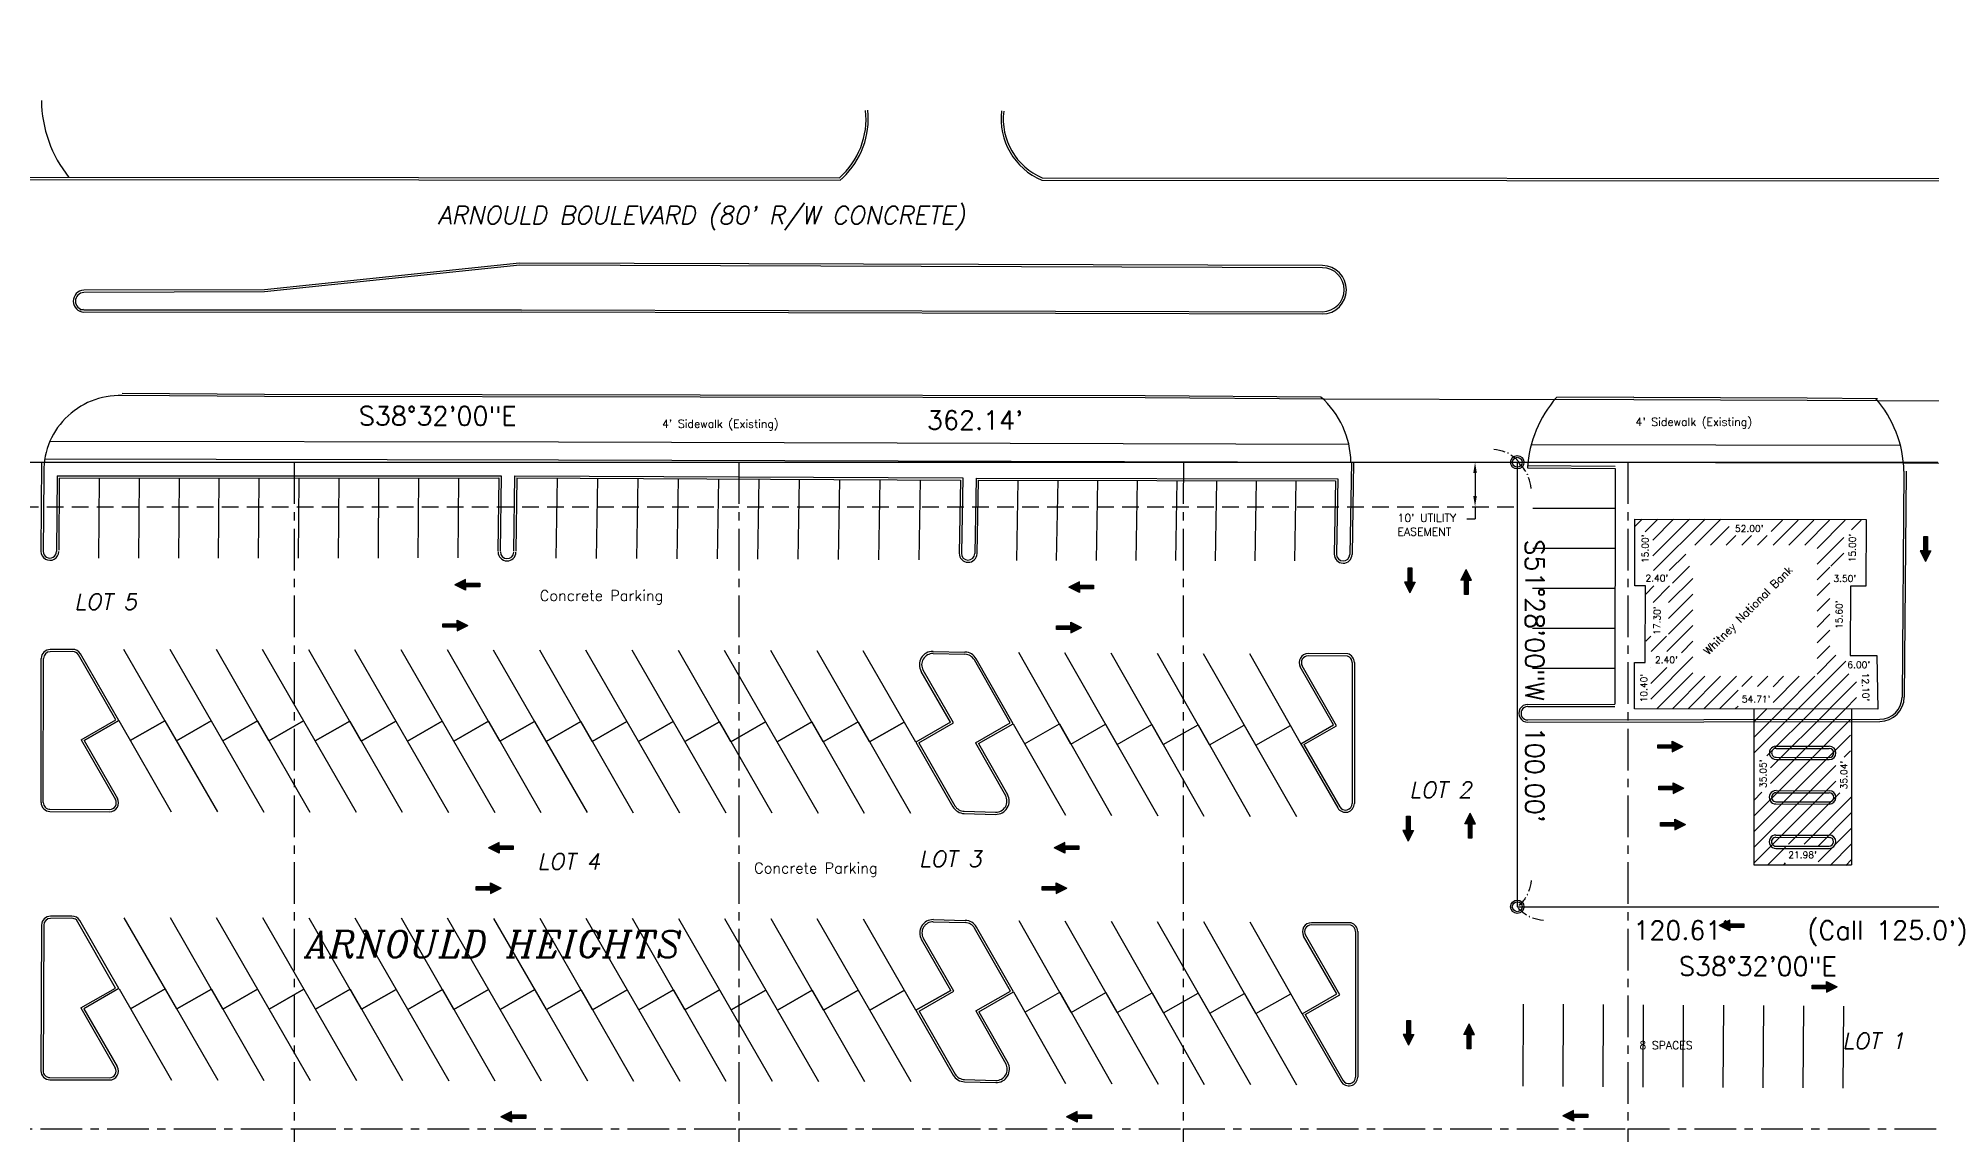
# Model space of a CAD drawing. Extents: x 316 to 4838, y -1586 to 2159.
# Drawn here: x 641.1 to 1067, y 308.5 to 555.2 of the extents above; entities that cross this region are included whole.
import ezdxf
from ezdxf.enums import TextEntityAlignment as Align

# ---------------------------------------------------------------- set-up
doc = ezdxf.new("R2010")
doc.units = 0
doc.header["$LTSCALE"] = 30
doc.header["$MEASUREMENT"] = 0
doc.header["$PDMODE"] = 34
doc.header["$PDSIZE"] = 0.05
for name, pattern in [('CENTER4', [0.5, 0.3125, -0.0625, 0.0625, -0.0625]), ('DASHED2', [0.375, 0.25, -0.125]), ('HIDDEN4', [0.09375, 0.0625, -0.03125])]:
    doc.linetypes.add(name, pattern=pattern)
doc.layers.get('0').update_dxf_attribs({"linetype": 'CONTINUOUS'})
doc.layers.get('DEFPOINTS').update_dxf_attribs({"linetype": 'CONTINUOUS'})
for name, color, linetype in [('EASEMENT', 2, 'DASHED2'), ('EASEMENT_TXT', 2, 'CONTINUOUS'), ('LINBLDG', 4, 'CONTINUOUS'), ('LINCON2', 2, 'CONTINUOUS'), ('LINCONC', 2, 'CONTINUOUS'), ('LINLEG2', 1, 'CENTER4'), ('LINLEGAL', 7, 'CONTINUOUS'), ('LOTNUM', 3, 'HIDDEN4'), ('PARKING', 1, 'CONTINUOUS'), ('PARKING_TXT', 2, 'CONTINUOUS'), ('SUBNAME', 3, 'HIDDEN4'), ('TENANT_TXT', 3, 'CONTINUOUS'), ('TEXTL', 3, 'CONTINUOUS'), ('TXTBOUDIM', 6, 'CONTINUOUS'), ('TXTSTRNAME', 5, 'CONTINUOUS')]:
    doc.layers.add(name, color=color, linetype=linetype)
doc.styles.add('I', font='ITALIC.shx', dxfattribs={"height": 3})
doc.styles.add('L120', font='simplex', dxfattribs={"height": 3.6})
doc.styles.add('L140', font='simplex', dxfattribs={"height": 4.2})
doc.styles.add('L200', font='simplex', dxfattribs={"height": 6})
doc.styles.add('L50', font='simplex', dxfattribs={"height": 1.5})
doc.styles.add('L60', font='simplex', dxfattribs={"height": 1.8})
doc.dimstyles.new('ED30', dxfattribs={"dimscale": 30, "dimtxt": 0.18, "dimasz": 0.08, "dimexe": 0.18, "dimexo": 0.0625, "dimgap": 0.03, "dimtad": 1, "dimzin": 0, "dimtxsty": 'L60', "dimcen": 0, "dimse1": 1, "dimse2": 1, "dimclrd": 2, "dimclrt": 2, "dimazin": 3, "dimtfac": 1, "dimtdec": 4, "dimtofl": 0, "dimtmove": 0, "dimatfit": 3, "dimtolj": 1, "dimtzin": 0})

# ---------------------------------------------------------------- blocks, each defined once
blk = doc.blocks.new('*X21')
at = {"color": 0}
for p, q in [((1000.39, 445.31), (1001.97, 446.89)), ((1002.64, 444.02), (1005.5, 446.89)), ((1004.32, 438.64), (1012.57, 446.89)), ((1004.32, 442.17), (1009.04, 446.89)), ((1004.5, 435.28), (1016.11, 446.89)), ((1013.77, 441.01), (1019.64, 446.89)), ((1017.31, 441.01), (1021.53, 445.23)), ((1020.84, 441.01), (1022.99, 443.16)), ((1024.38, 441.01), (1026.53, 443.16)), ((1027.91, 441.01), (1030.06, 443.16)), ((1030.99, 444.09), (1033.5, 446.6)), ((1031.45, 441.01), (1037.04, 446.6)), ((1034.98, 441.01), (1040.57, 446.6)), ((1038.52, 441.01), (1044.11, 446.6)), ((1041.31, 440.27), (1047.64, 446.6)), ((1049.03, 444.45), (1051.18, 446.6)), ((1008.04, 435.28), (1011.78, 439.02)), ((1041.31, 436.73), (1047.33, 442.76)), ((1044.4, 436.29), (1047.33, 439.22)), ((1008.77, 432.48), (1012.58, 436.29)), ((1041.31, 433.2), (1044.18, 436.07)), ((1002.75, 429.99), (1004.6, 431.84)), ((1004.41, 428.12), (1008.14, 431.84)), ((1007.91, 428.08), (1013.35, 433.53)), ((1041.31, 429.66), (1044.18, 432.53)), ((1007.91, 424.54), (1013.35, 429.99)), ((1007.91, 421.01), (1013.35, 426.46)), ((1041.31, 426.13), (1044.18, 429)), ((1007.52, 417.09), (1013.35, 422.92)), ((1041.31, 422.59), (1044.18, 425.46)), ((1041.31, 419.06), (1044.18, 421.92)), ((1002.75, 419.38), (1003.89, 420.53)), ((1003.99, 417.09), (1007.43, 420.53)), ((1010.77, 416.8), (1013.35, 419.39)), ((1041.31, 415.52), (1044.18, 418.39)), ((1003.89, 406.39), (1013.35, 415.85)), ((1003.89, 409.92), (1007.48, 413.51)), ((1003.89, 413.46), (1003.94, 413.51)), ((1036.91, 404.05), (1047.76, 414.9)), ((1041.31, 411.99), (1045.55, 416.23)), ((1005.23, 404.19), (1013.35, 412.31)), ((1008.77, 404.19), (1016.08, 411.5)), ((1012.31, 404.19), (1019.61, 411.5)), ((1015.84, 404.19), (1023.15, 411.5)), ((1024.39, 409.21), (1026.68, 411.5)), ((1027.93, 409.21), (1030.22, 411.5)), ((1031.42, 409.16), (1033.75, 411.5)), ((1031.42, 405.63), (1037.29, 411.5)), ((1033.38, 404.05), (1040.83, 411.5)), ((1040.45, 404.05), (1048.47, 412.07)), ((1043.98, 404.05), (1050.2, 410.27)), ((1019.38, 404.19), (1023.53, 408.35)), ((1022.91, 404.19), (1023.53, 404.82)), ((1047.52, 404.05), (1050.2, 406.73))]:
    blk.add_line(p, q, dxfattribs=at)
blk = doc.blocks.new('*X22')
at = {"color": 0}
for p, q in [((1027.04, 380.04), (1048.82, 401.82)), ((1027.05, 394.19), (1037.15, 404.29)), ((1027.09, 397.76), (1033.62, 404.29)), ((1027.13, 401.34), (1030.08, 404.29)), ((1029.99, 393.6), (1040.69, 404.29)), ((1030.82, 387.35), (1047.76, 404.29)), ((1030.82, 390.88), (1044.22, 404.29)), ((1027.04, 376.5), (1048.82, 398.28)), ((1047.42, 393.34), (1048.82, 394.75)), ((1027.04, 372.97), (1045.55, 391.47)), ((1027.04, 369.43), (1045.55, 387.94)), ((1027.04, 383.57), (1028.89, 385.42)), ((1034.86, 373.72), (1046.44, 385.29)), ((1038.4, 373.72), (1049.07, 384.39)), ((1041.52, 373.3), (1049.07, 380.86)), ((1041.52, 369.77), (1049.07, 377.32)), ((1030.33, 369.19), (1034.22, 373.07)), ((1044.22, 368.94), (1049.07, 373.78)), ((1033.87, 369.19), (1034.22, 369.53)), ((1047.76, 368.94), (1049.07, 370.25))]:
    blk.add_line(p, q, dxfattribs=at)
blk = doc.blocks.new('PCOR')
blk.add_circle((0.09, 0.075), 0.00159)
for centre, radius, start, end in [((0.219, -0.171), 0.278, 122.8036, 139.2683), ((0.217, -0.184), 0.288, 94.2373, 111.1072)]:
    blk.add_arc(centre, radius, start, end)
blk = doc.blocks.new('TF')
for p, q in [((0.001, -0.02), (0.001, 0.02)), ((0.001, 0.02), (0.161, 0.02)), ((0.161, 0.02), (0.161, 0.06)), ((0.161, 0.06), (0.281, 0)), ((0.161, -0.06), (0.281, 0)), ((0.161, -0.02), (0.001, -0.02)), ((0.161, -0.02), (0.161, -0.06))]:
    blk.add_line(p, q)
for points in [[(0.001, 0.02), (0.001, -0.02), (0.161, 0.02), (0.161, -0.02)], [(0.161, -0.06), (0.161, 0.06), (0.281, 0), (0.161, 0.06)]]:
    blk.add_solid(points)
blk = doc.blocks.new('IP')
for radius in [0.05, 0.0375]:
    blk.add_circle((0, 0), radius)
blk = doc.blocks.new('*D55')
at = {"color": 2, "linetype": 'BYBLOCK'}
blk.add_line((964.37, 457.26), (964.37, 452.06), dxfattribs=at)
for points in [[(963.97, 457.26), (964.77, 457.26), (964.37, 459.66)], [(963.97, 452.06), (964.77, 452.06), (964.37, 449.66)]]:
    blk.add_solid(points, dxfattribs=at)
at = {"layer": 'DEFPOINTS', "color": 0, "linetype": 'BYBLOCK'}
for p in [(964.37, 459.66), (964.37, 449.66), (964.37, 449.66)]:
    blk.add_point(p, dxfattribs=at)

msp = doc.modelspace()

# ---------------------------------------------------------------- linework, layer by layer
at = {"layer": 'EASEMENT', "ltscale": 0.5}
msp.add_line((423.753, 449.678), (973.875, 449.659), dxfattribs=at)
at = {"layer": 'EASEMENT_TXT'}
for p in [(964.365, 449.66), (962.495, 446.946)]:
    msp.add_line(p, (964.365, 446.946), dxfattribs=at)
at = {"layer": 'LINBLDG'}
for p, q in [((1000.28, 431.877), (1000.304, 446.877)), ((1000.304, 446.877), (1052.304, 446.793)), ((1052.304, 446.793), (1052.28, 431.793)), ((1002.68, 431.874), (1000.28, 431.877)), ((1002.651, 414.574), (1002.68, 431.874)), ((1048.78, 431.798), (1048.754, 416.198)), ((1052.28, 431.793), (1048.78, 431.798)), ((1000.234, 404.177), (1000.251, 414.577)), ((1000.251, 414.577), (1002.651, 414.574)), ((1048.754, 416.198), (1054.754, 416.189)), ((1054.754, 416.189), (1054.943, 404.088)), ((1054.943, 404.088), (1000.234, 404.177)), ((1027.099, 404.134), (1027.042, 369.089)), ((1049.075, 404.098), (1049.017, 369.062)), ((1027.042, 369.089), (1049.017, 369.062))]:
    msp.add_line(p, q, dxfattribs=at)
at = {"layer": 'LINCON2'}
for p, q in [((406.619, 523.91), (821.386, 523.673)), ((406.619, 523.41), (821.574, 523.173)), ((821.574, 523.173), (821.574, 523.173)), ((866.931, 523.147), (1090.416, 523.019)), ((867.033, 523.647), (1090.416, 523.519)), ((749.466, 504.49), (692.068, 498.484)), ((749.491, 503.989), (692.12, 497.987)), ((930.062, 503.924), (749.466, 504.49)), ((930.061, 503.424), (749.491, 503.989)), ((692.118, 498.487), (651.449, 498.366)), ((650.649, 493.965), (651.352, 494.105)), ((692.12, 497.987), (651.45, 497.866)), ((651.462, 493.968), (749.881, 494.001)), ((749.881, 494.001), (930.03, 493.533)), ((651.462, 493.468), (749.881, 493.501)), ((749.88, 493.501), (930.028, 493.033)), ((692.116, 474.432), (660.034, 474.673)), ((692.119, 474.932), (660.038, 475.173)), ((790.08, 474.794), (692.116, 474.932)), ((790.079, 474.294), (692.116, 474.432)), ((890.138, 474.132), (790.079, 474.294)), ((890.139, 474.632), (790.08, 474.794)), ((930.429, 473.828), (890.138, 474.132)), ((929.708, 474.333), (890.142, 474.632)), ((982.246, 473.741), (930.429, 473.828)), ((1000.068, 473.811), (982.246, 473.741)), ((1000.066, 474.311), (982.673, 474.242)), ((1000.068, 473.811), (1039.056, 473.631)), ((1000.07, 474.311), (1039.058, 474.131)), ((1039.056, 473.631), (1054.905, 473.531)), ((1039.059, 474.131), (1054.909, 474.031)), ((1054.905, 473.531), (1086.639, 473.485)), ((643.862, 464.44), (758.23, 464.248)), ((758.235, 464.248), (935.974, 463.703)), ((642.67, 460.442), (758.223, 460.248)), ((758.223, 460.248), (936.44, 459.701)), ((977.037, 463.696), (1060.021, 463.547)), ((976.277, 459.698), (1060.64, 459.546)), ((1060.64, 459.546), (1120.727, 459.196))]:
    msp.add_line(p, q, dxfattribs=at)
for centre, radius, start, end in [((809.685, 536.959), 18.205, 313.12502, 313.12502), ((670.137, 541.405), 28.228, 180.67216, 218.6572), ((809.685, 536.959), 17.705, 311.37044, 6.0152), ((809.685, 536.959), 18.205, 313.12502, 6.0152), ((872.711, 536.947), 14.961, 173.20319, 247.27736), ((872.711, 536.947), 14.461, 173.20319, 246.88314), ((809.685, 536.959), 18.205, 310.7722, 313.12502), ((929.992, 498.479), 4.946, 270.43167, 89.20957), ((929.992, 498.479), 5.446, 270.43167, 89.20957), ((651.514, 495.917), 2.45, 91.88408, 268.45575), ((651.514, 495.917), 1.95, 91.88408, 268.45575), ((659.516, 457.598), 17.084, 88.26087, 183.33104), ((916.32, 459.28), 20.145, 1.08225, 48.3502), ((1002.756, 456.732), 26.645, 138.91516, 176.38596), ((1035.015, 457.037), 25.84, 1.37928, 41.13006)]:
    msp.add_arc(centre, radius, start, end, dxfattribs=at)
at = {"layer": 'LINCONC'}
for p, q in [((641.949, 459.67), (641.787, 439.59)), ((642.425, 456.603), (642.287, 439.59)), ((645.425, 456.591), (645.287, 439.591)), ((645.425, 456.591), (745.331, 456.642)), ((645.921, 456.092), (645.789, 439.917)), ((645.921, 456.092), (744.824, 456.141)), ((744.824, 456.141), (744.597, 439.641)), ((745.331, 456.642), (745.097, 439.641)), ((748.331, 456.635), (748.097, 439.643)), ((748.331, 456.635), (849.14, 456.148)), ((748.824, 456.133), (748.597, 439.643)), ((748.824, 456.133), (848.631, 455.651)), ((849.14, 456.148), (848.845, 439.179)), ((852.14, 456.115), (851.844, 439.127)), ((852.14, 456.115), (933.5, 455.958)), ((933.5, 455.958), (933.205, 438.989)), ((936.565, 459.661), (936.204, 438.937)), ((937.065, 459.661), (936.704, 438.928)), ((976.164, 458.412), (995.86, 458.26)), ((976.201, 458.912), (995.864, 458.76)), ((995.86, 458.26), (995.779, 405.222)), ((1060.847, 457.659), (1060.403, 406.822)), ((1061.347, 457.654), (1060.903, 406.818)), ((848.631, 455.651), (848.345, 439.188)), ((852.631, 455.614), (852.344, 439.118)), ((852.631, 455.614), (933.007, 455.459)), ((932.991, 455.46), (932.705, 438.997)), ((648.915, 417.569), (643.878, 417.527)), ((641.834, 383.094), (641.878, 415.53)), ((642.334, 383.094), (642.378, 415.529)), ((648.919, 417.069), (643.882, 417.027)), ((658.621, 401.724), (650.232, 416.317)), ((659.304, 401.54), (650.666, 416.566)), ((842.455, 416.614), (849.63, 416.452)), ((842.466, 417.114), (849.642, 416.951)), ((859.811, 401.023), (851.746, 415.189)), ((860.493, 400.836), (852.181, 415.436)), ((932.555, 400.578), (925.066, 413.604)), ((933.238, 400.394), (925.5, 413.853)), ((935.668, 416.061), (926.807, 416.101)), ((935.739, 416.561), (926.809, 416.601)), ((936.725, 414.632), (936.724, 382.899)), ((937.225, 414.632), (937.224, 382.899)), ((846.365, 401.196), (839.798, 412.619)), ((847.048, 401.012), (840.231, 412.869)), ((976.207, 405.174), (995.779, 405.222)), ((976.208, 404.674), (995.78, 404.722)), ((650.819, 397.239), (658.621, 401.724)), ((659.304, 401.54), (651.501, 397.055)), ((651.501, 397.055), (659.304, 401.54)), ((846.365, 401.196), (838.562, 396.71)), ((839.245, 396.526), (847.048, 401.012)), ((851.99, 396.57), (859.811, 401.023)), ((852.672, 396.383), (860.493, 400.836)), ((925.188, 396.343), (932.555, 400.578)), ((925.853, 396.19), (933.238, 400.394)), ((976.215, 401.674), (1055.415, 401.866)), ((976.217, 401.174), (1055.416, 401.366)), ((650.819, 397.239), (658.557, 383.779)), ((651.501, 397.055), (658.99, 384.028)), ((838.562, 396.71), (846.944, 382.132)), ((839.245, 396.526), (847.377, 382.381)), ((851.99, 396.57), (858.758, 384.68)), ((852.672, 396.383), (859.193, 384.928)), ((925.188, 396.343), (933.49, 381.902)), ((925.853, 396.19), (933.923, 382.151)), ((1032.07, 392.783), (1044.046, 392.768)), ((1032.071, 393.283), (1044.046, 393.268)), ((1032.073, 395.283), (1044.049, 395.268)), ((1032.074, 395.783), (1044.049, 395.768)), ((1032.059, 383.283), (1044.034, 383.268)), ((1032.061, 385.283), (1044.037, 385.268)), ((1032.062, 385.783), (1044.037, 385.768)), ((643.834, 381.092), (657.247, 381.032)), ((643.837, 381.592), (657.249, 381.532)), ((849.466, 380.628), (856.508, 380.444)), ((849.479, 381.128), (856.521, 380.944)), ((1032.058, 382.783), (1044.034, 382.768)), ((1032.05, 375.783), (1044.025, 375.768)), ((1032.05, 375.283), (1044.025, 375.268)), ((1032.047, 373.283), (1044.022, 373.268)), ((1032.047, 372.783), (1044.022, 372.768)), ((641.943, 355.53), (641.791, 322.745)), ((642.443, 355.528), (642.291, 322.742)), ((648.769, 357.561), (643.943, 357.521)), ((648.773, 357.061), (643.947, 357.021)), ((658.578, 341.368), (649.766, 356.696)), ((659.334, 341.226), (650.52, 356.558)), ((842.515, 356.248), (849.69, 356.086)), ((842.526, 356.748), (849.702, 356.585)), ((859.871, 340.657), (851.806, 354.823)), ((860.553, 340.47), (852.241, 355.07)), ((936.411, 355.511), (927.549, 355.551)), ((936.482, 356.011), (927.552, 356.051)), ((937.467, 354.082), (937.466, 321.341)), ((937.967, 354.082), (937.966, 321.341)), ((846.425, 340.83), (839.857, 352.253)), ((847.107, 340.646), (840.291, 352.503)), ((933.298, 340.028), (925.809, 353.054)), ((933.98, 339.844), (926.242, 353.303)), ((650.775, 336.883), (658.578, 341.368)), ((659.334, 341.226), (651.458, 336.698)), ((846.425, 340.83), (838.622, 336.344)), ((650.775, 336.883), (658.513, 323.423)), ((651.458, 336.698), (658.947, 323.672)), ((839.305, 336.16), (847.107, 340.646)), ((852.049, 336.204), (859.871, 340.657)), ((852.731, 336.017), (860.553, 340.47)), ((925.495, 335.542), (933.298, 340.028)), ((926.159, 335.391), (933.98, 339.844)), ((838.622, 336.344), (847.003, 321.766)), ((839.305, 336.16), (847.437, 322.015)), ((852.049, 336.204), (858.818, 324.314)), ((852.731, 336.017), (859.253, 324.561)), ((925.494, 335.544), (934.232, 320.345)), ((926.159, 335.391), (934.666, 320.594)), ((643.791, 320.735), (657.204, 320.676)), ((643.793, 321.235), (657.206, 321.176)), ((849.526, 320.262), (856.567, 320.078)), ((849.539, 320.762), (856.58, 320.578))]:
    msp.add_line(p, q, dxfattribs=at)
for centre, radius, start, end in [((643.813, 439.608), 2, 179.53595, 359.53595), ((643.813, 439.608), 1.5, 179.53595, 359.53595), ((746.639, 439.475), 2, 179.21148, 359.21148), ((746.639, 439.475), 1.5, 179.21148, 359.21148), ((850.345, 439.153), 2, 179.00395, 359.00395), ((850.345, 439.153), 1.5, 179.00395, 359.00395), ((934.705, 438.963), 2, 179.00395, 359.00395), ((934.705, 438.963), 1.5, 179.00395, 359.00395), ((643.878, 415.527), 2, 90, 179.92239), ((648.932, 415.569), 2, 29.89456, 90.47795), ((643.878, 415.527), 1.5, 89.92606, 179.92239), ((648.932, 415.569), 1.5, 29.89456, 90.47795), ((842.398, 414.115), 3, 88.70289, 209.89456), ((842.398, 414.115), 2.5, 88.70289, 209.89456), ((849.574, 413.952), 2.5, 29.65207, 88.70289), ((849.574, 413.952), 3, 29.65207, 88.70289), ((926.8, 414.601), 2, 89.74406, 209.89475), ((926.8, 414.601), 1.5, 89.74406, 209.89475), ((935.225, 414.629), 1.5, 359.86311, 72.79964), ((935.225, 414.629), 2, 359.86311, 75.08321), ((976.212, 403.174), 2, 90.13843, 270.13843), ((976.212, 403.174), 1.5, 90.13843, 270.13843), ((1055.403, 406.866), 5, 270.13843, 359.4995), ((1055.403, 406.866), 5.5, 270.13843, 359.4995), ((1032.072, 394.283), 1.5, 89.93182, 269.93182), ((1032.072, 394.283), 1, 89.93182, 269.93182), ((1044.047, 394.268), 1.5, 269.93182, 89.93182), ((1044.047, 394.268), 1, 269.93182, 89.93182), ((657.256, 383.032), 2, 269.74387, 29.89456), ((657.256, 383.032), 1.5, 269.74387, 29.89456), ((856.586, 383.443), 3, 268.50631, 29.65207), ((856.586, 383.443), 2.5, 268.50631, 29.65207), ((1032.06, 384.283), 1.5, 89.93182, 269.93182), ((1032.06, 384.283), 1, 89.93182, 269.93182), ((1044.036, 384.268), 1.5, 269.93182, 89.93182), ((1044.036, 384.268), 1, 269.93182, 89.93182), ((643.834, 383.092), 2, 179.92239, 270), ((643.834, 383.092), 1.5, 179.92239, 270.03962), ((849.545, 383.627), 3, 209.89456, 268.50631), ((849.545, 383.627), 2.5, 209.89456, 268.50631), ((935.224, 382.899), 2, 209.89475, 359.9982), ((935.224, 382.899), 1.5, 209.89475, 359.9982), ((1032.048, 374.283), 1.5, 89.93182, 269.93182), ((1032.048, 374.283), 1, 89.93182, 269.93182), ((1044.024, 374.268), 1.5, 269.93182, 89.93182), ((1044.024, 374.268), 1, 269.93182, 89.93182), ((643.943, 355.521), 2, 90, 179.73513), ((643.943, 355.521), 1.5, 89.92606, 179.73513), ((648.786, 355.561), 2, 29.89456, 90.47795), ((648.786, 355.561), 1.5, 49.20405, 90.47795), ((842.458, 353.749), 3, 88.70289, 209.89456), ((842.458, 353.749), 2.5, 88.70289, 209.89456), ((849.634, 353.586), 2.5, 29.65207, 88.70289), ((849.634, 353.586), 3, 29.65207, 88.70289), ((927.543, 354.051), 2, 89.74406, 209.89475), ((927.543, 354.051), 1.5, 89.74406, 209.89475), ((935.967, 354.078), 1.5, 359.86311, 72.79964), ((935.967, 354.078), 2, 359.86311, 75.08321), ((657.213, 322.675), 2, 269.74387, 29.89456), ((856.646, 323.077), 3, 268.50631, 29.65207), ((856.646, 323.077), 2.5, 268.50631, 29.65207), ((643.791, 322.735), 2, 179.73513, 270), ((643.791, 322.735), 1.5, 179.73513, 270.03962), ((657.213, 322.675), 1.5, 269.74387, 29.89456), ((849.604, 323.261), 3, 209.89456, 268.50631), ((849.604, 323.261), 2.5, 209.89456, 268.50631), ((935.966, 321.341), 2, 209.89475, 359.9982), ((935.966, 321.341), 1.5, 209.89475, 359.9982)]:
    msp.add_arc(centre, radius, start, end, dxfattribs=at)
at = {"layer": 'LINLEG2'}
for p, q in [((698.754, 459.669), (698.749, 309.669)), ((798.754, 459.665), (798.749, 309.665)), ((898.754, 459.662), (898.749, 309.662)), ((998.754, 459.659), (998.749, 309.659)), ((611.726, 309.671), (698.749, 309.669)), ((698.749, 309.669), (698.744, 159.669)), ((698.749, 309.669), (798.749, 309.665)), ((798.749, 309.665), (798.744, 159.665)), ((798.749, 309.665), (898.749, 309.662)), ((898.749, 309.662), (898.744, 159.662)), ((898.749, 309.662), (998.748, 309.659)), ((998.749, 309.659), (998.744, 159.659)), ((998.748, 309.659), (1093.193, 309.655))]:
    msp.add_line(p, q, dxfattribs=at)
at = {"layer": 'LINLEGAL'}
for p, q in [((611.731, 459.671), (698.754, 459.669)), ((698.754, 459.669), (798.754, 459.665)), ((798.754, 459.665), (898.754, 459.662)), ((898.754, 459.662), (973.876, 459.659)), ((973.876, 459.659), (973.872, 359.659)), ((973.872, 359.659), (1094.48, 359.655))]:
    msp.add_line(p, q, dxfattribs=at)
at = {"layer": 'LINLEGAL', "color": 3}
for p, q in [((973.876, 459.659), (998.754, 459.659)), ((998.754, 459.659), (1068.446, 459.656))]:
    msp.add_line(p, q, dxfattribs=at)
at = {"layer": 'PARKING'}
for p, q in [((654.901, 456.096), (654.755, 438.089)), ((663.881, 456.101), (663.735, 438.093)), ((672.861, 456.105), (672.716, 438.098)), ((681.842, 456.11), (681.696, 438.102)), ((690.822, 456.114), (690.676, 438.107)), ((699.802, 456.119), (699.657, 438.111)), ((708.783, 456.123), (708.637, 438.116)), ((717.763, 456.128), (717.617, 438.12)), ((726.743, 456.132), (726.598, 438.125)), ((735.724, 456.137), (735.578, 438.129)), ((757.894, 456.089), (757.647, 438.09)), ((766.964, 456.045), (766.717, 438.046)), ((776.035, 456.001), (775.787, 438.002)), ((785.105, 455.957), (784.857, 437.958)), ((794.175, 455.914), (793.928, 437.915)), ((803.246, 455.87), (802.998, 437.871)), ((812.316, 455.826), (812.068, 437.827)), ((821.386, 455.782), (821.138, 437.783)), ((830.456, 455.738), (830.209, 437.739)), ((839.527, 455.695), (839.279, 437.696)), ((861.562, 455.597), (861.249, 437.597)), ((870.493, 455.579), (870.18, 437.58)), ((879.424, 455.562), (879.111, 437.563)), ((888.355, 455.545), (888.042, 437.545)), ((897.286, 455.528), (896.973, 437.528)), ((906.217, 455.51), (905.904, 437.511)), ((915.148, 455.493), (914.835, 437.494)), ((924.079, 455.476), (923.767, 437.476)), ((995.846, 449.26), (977.346, 449.288)), ((995.833, 440.26), (977.333, 440.288)), ((995.819, 431.26), (977.319, 431.288)), ((995.805, 422.26), (977.305, 422.288)), ((672.286, 397.016), (660.476, 417.56)), ((682.678, 396.997), (670.868, 417.54)), ((693.07, 396.978), (681.26, 417.521)), ((703.463, 396.959), (691.652, 417.502)), ((713.855, 396.94), (702.045, 417.483)), ((724.247, 396.921), (712.437, 417.464)), ((734.64, 396.902), (722.829, 417.445)), ((745.032, 396.882), (733.222, 417.426)), ((755.424, 396.863), (743.614, 417.407)), ((765.816, 396.844), (754.006, 417.387)), ((776.209, 396.825), (764.398, 417.368)), ((786.601, 396.806), (774.791, 417.349)), ((796.993, 396.787), (785.183, 417.33)), ((807.386, 396.768), (795.575, 417.311)), ((817.778, 396.749), (805.968, 417.292)), ((828.17, 396.729), (816.36, 417.273)), ((838.562, 396.71), (826.752, 417.254)), ((873.456, 396.257), (861.733, 416.85)), ((883.848, 396.194), (872.125, 416.787)), ((894.24, 396.131), (882.517, 416.724)), ((904.632, 396.068), (892.909, 416.661)), ((915.024, 396.004), (903.301, 416.597)), ((925.416, 395.941), (913.693, 416.534)), ((995.791, 413.26), (977.291, 413.288)), ((659.304, 401.54), (671.114, 380.997)), ((669.696, 401.521), (661.894, 397.035)), ((661.894, 397.035), (669.696, 401.521)), ((669.696, 401.521), (681.506, 380.978)), ((680.088, 401.502), (672.286, 397.016)), ((672.286, 397.016), (680.088, 401.502)), ((680.088, 401.502), (691.899, 380.959)), ((690.481, 401.483), (682.678, 396.997)), ((682.678, 396.997), (690.481, 401.483)), ((690.481, 401.483), (702.291, 380.94)), ((700.873, 401.464), (693.07, 396.978)), ((693.07, 396.978), (700.873, 401.464)), ((700.873, 401.464), (712.683, 380.92)), ((711.265, 401.445), (703.463, 396.959)), ((703.463, 396.959), (711.265, 401.445)), ((711.265, 401.445), (723.076, 380.901)), ((721.658, 401.425), (713.855, 396.94)), ((713.855, 396.94), (721.658, 401.425)), ((721.658, 401.425), (733.468, 380.882)), ((732.05, 401.406), (724.247, 396.921)), ((724.247, 396.921), (732.05, 401.406)), ((732.05, 401.406), (743.86, 380.863)), ((742.442, 401.387), (734.64, 396.902)), ((734.64, 396.902), (742.442, 401.387)), ((742.442, 401.387), (754.252, 380.844)), ((752.834, 401.368), (745.032, 396.882)), ((745.032, 396.882), (752.834, 401.368)), ((752.834, 401.368), (764.645, 380.825)), ((763.227, 401.349), (755.424, 396.863)), ((755.424, 396.863), (763.227, 401.349)), ((763.227, 401.349), (775.037, 380.806)), ((773.619, 401.33), (765.816, 396.844)), ((765.816, 396.844), (773.619, 401.33)), ((773.619, 401.33), (785.429, 380.787)), ((784.011, 401.311), (776.209, 396.825)), ((776.209, 396.825), (784.011, 401.311)), ((784.011, 401.311), (795.822, 380.767)), ((794.404, 401.292), (786.601, 396.806)), ((786.601, 396.806), (794.404, 401.292)), ((794.404, 401.292), (806.214, 380.748)), ((804.796, 401.272), (796.993, 396.787)), ((796.993, 396.787), (804.796, 401.272)), ((804.796, 401.272), (816.606, 380.729)), ((815.188, 401.253), (807.386, 396.768)), ((807.386, 396.768), (815.188, 401.253)), ((815.188, 401.253), (826.998, 380.71)), ((825.58, 401.234), (817.778, 396.749)), ((817.778, 396.749), (825.58, 401.234)), ((825.58, 401.234), (837.391, 380.691)), ((835.973, 401.215), (828.17, 396.729)), ((828.17, 396.729), (835.973, 401.215)), ((860.493, 400.836), (872.216, 380.243)), ((863.064, 396.32), (870.885, 400.773)), ((870.885, 400.773), (882.608, 380.179)), ((873.456, 396.257), (881.277, 400.709)), ((881.277, 400.709), (893, 380.116)), ((883.848, 396.194), (891.669, 400.646)), ((891.669, 400.646), (903.393, 380.053)), ((894.24, 396.131), (902.061, 400.583)), ((902.061, 400.583), (913.785, 379.99)), ((904.632, 396.068), (912.454, 400.52)), ((912.454, 400.52), (924.177, 379.927)), ((915.024, 396.004), (922.846, 400.457)), ((672.346, 336.65), (660.535, 357.193)), ((682.738, 336.631), (670.928, 357.174)), ((693.13, 336.612), (681.32, 357.155)), ((703.523, 336.593), (691.712, 357.136)), ((713.915, 336.574), (702.105, 357.117)), ((724.307, 336.555), (712.497, 357.098)), ((734.699, 336.535), (722.889, 357.079)), ((745.092, 336.516), (733.281, 357.06)), ((755.484, 336.497), (743.674, 357.04)), ((765.876, 336.478), (754.066, 357.021)), ((776.269, 336.459), (764.458, 357.002)), ((786.661, 336.44), (774.851, 356.983)), ((797.053, 336.421), (785.243, 356.964)), ((807.445, 336.402), (795.635, 356.945)), ((817.838, 336.383), (806.027, 356.926)), ((828.23, 336.363), (816.42, 356.907)), ((838.622, 336.344), (826.812, 356.887)), ((873.516, 335.891), (861.792, 356.484)), ((883.908, 335.828), (872.184, 356.421)), ((894.3, 335.765), (882.577, 356.358)), ((904.692, 335.701), (892.969, 356.295)), ((915.084, 335.638), (903.361, 356.231)), ((925.476, 335.575), (913.753, 356.168)), ((659.364, 341.174), (671.174, 320.631)), ((661.953, 336.669), (669.756, 341.155)), ((669.756, 341.155), (661.953, 336.669)), ((669.756, 341.155), (681.566, 320.612)), ((672.346, 336.65), (680.148, 341.136)), ((680.148, 341.136), (672.346, 336.65)), ((680.148, 341.136), (691.958, 320.593)), ((682.738, 336.631), (690.54, 341.117)), ((690.54, 341.117), (682.738, 336.631)), ((690.54, 341.117), (702.351, 320.574)), ((693.13, 336.612), (700.933, 341.098)), ((700.933, 341.098), (693.13, 336.612)), ((700.933, 341.098), (712.743, 320.554)), ((703.523, 336.593), (711.325, 341.079)), ((711.325, 341.079), (703.523, 336.593)), ((711.325, 341.079), (723.135, 320.535)), ((713.915, 336.574), (721.717, 341.059)), ((721.717, 341.059), (713.915, 336.574)), ((721.717, 341.059), (733.528, 320.516)), ((724.307, 336.555), (732.11, 341.04)), ((732.11, 341.04), (724.307, 336.555)), ((732.11, 341.04), (743.92, 320.497)), ((734.699, 336.535), (742.502, 341.021)), ((742.502, 341.021), (734.699, 336.535)), ((742.502, 341.021), (754.312, 320.478)), ((745.092, 336.516), (752.894, 341.002)), ((752.894, 341.002), (745.092, 336.516)), ((752.894, 341.002), (764.704, 320.459)), ((755.484, 336.497), (763.286, 340.983)), ((763.286, 340.983), (755.484, 336.497)), ((763.286, 340.983), (775.097, 320.44)), ((765.876, 336.478), (773.679, 340.964)), ((773.679, 340.964), (765.876, 336.478)), ((773.679, 340.964), (785.489, 320.421)), ((776.269, 336.459), (784.071, 340.945)), ((784.071, 340.945), (776.269, 336.459)), ((784.071, 340.945), (795.881, 320.401)), ((786.661, 336.44), (794.463, 340.926)), ((794.463, 340.926), (786.661, 336.44)), ((794.463, 340.926), (806.274, 320.382)), ((797.053, 336.421), (804.856, 340.906)), ((804.856, 340.906), (797.053, 336.421)), ((804.856, 340.906), (816.666, 320.363)), ((807.445, 336.402), (815.248, 340.887)), ((815.248, 340.887), (807.445, 336.402)), ((815.248, 340.887), (827.058, 320.344)), ((817.838, 336.383), (825.64, 340.868)), ((825.64, 340.868), (817.838, 336.383)), ((825.64, 340.868), (837.45, 320.325)), ((828.23, 336.363), (836.032, 340.849)), ((836.032, 340.849), (828.23, 336.363)), ((838.622, 336.344), (846.425, 340.83)), ((846.425, 340.83), (838.622, 336.344)), ((852.731, 336.017), (860.553, 340.47)), ((860.553, 340.47), (872.276, 319.877)), ((863.123, 335.954), (870.945, 340.406)), ((870.945, 340.406), (882.668, 319.813)), ((873.516, 335.891), (881.337, 340.343)), ((881.337, 340.343), (893.06, 319.75)), ((883.908, 335.828), (891.729, 340.28)), ((891.729, 340.28), (903.452, 319.687)), ((894.3, 335.765), (902.121, 340.217)), ((902.121, 340.217), (913.844, 319.624)), ((904.692, 335.701), (912.513, 340.154)), ((912.513, 340.154), (924.237, 319.561)), ((915.084, 335.638), (922.905, 340.091)), ((975.179, 319.252), (975.291, 337.751)), ((984.179, 319.197), (984.291, 337.697)), ((993.179, 319.142), (993.291, 337.642)), ((1002.179, 319.088), (1002.291, 337.587)), ((1011.178, 319.033), (1011.291, 337.533)), ((1020.178, 318.978), (1020.291, 337.478)), ((1029.178, 318.924), (1029.29, 337.423)), ((1038.178, 318.869), (1038.29, 337.369)), ((1047.178, 318.814), (1047.29, 337.314))]:
    msp.add_line(p, q, dxfattribs=at)

# ---------------------------------------------------------------- block references
at = {"layer": 'PARKING_TXT', "xscale": 20, "yscale": 20, "zscale": 20}
for p, rotation in [((1065.709, 442.953), 270), ((949.732, 435.915), 270), ((962.394, 429.907), 90), ((740.545, 432.068), 180), ((878.591, 431.598), 180), ((949.357, 380.058), 270), ((963.278, 375.068), 90), ((748.058, 372.945), 180), ((875.304, 372.945), 180), ((1024.878, 355.406), 180), ((949.414, 334.092), 270), ((963.014, 327.689), 90), ((750.875, 312.415), 180), ((878.122, 312.415), 180), ((989.751, 312.604), 180)]:
    msp.add_blockref('TF', p, dxfattribs=dict(at, rotation=rotation))
for p in [(732.186, 422.924), (870.232, 422.455), (1005.461, 395.709), (1005.695, 386.352), (1006.096, 378.196), (739.699, 363.802), (866.945, 363.802), (1040.181, 341.596)]:
    msp.add_blockref('TF', p, dxfattribs=at)
at = {"layer": 'TENANT_TXT', "color": 1}
for name in ['*X21', '*X22']:
    msp.add_blockref(name, (0, 0), dxfattribs=at)
at = {"layer": 'TEXTL', "xscale": 30, "yscale": 30, "zscale": 30}
for p in [(973.876, 459.659), (973.872, 359.659)]:
    msp.add_blockref('IP', p, dxfattribs=at)
at = {"layer": 'TXTBOUDIM', "xscale": 30, "zscale": 30}
for p, yscale, rotation in [((974.456, 459.488), -30, 179.9980555555555), ((973.876, 459.659), 30, 269.9980555555556), ((973.872, 359.659), -30, 89.99805555555557), ((973.872, 359.659), -30, 359.9980555555556)]:
    msp.add_blockref('PCOR', p, dxfattribs=dict(at, yscale=yscale, rotation=rotation))

# ---------------------------------------------------------------- texts
at = {"layer": 'EASEMENT_TXT', "style": 'L60'}
for s, p in [("10' UTILITY", (946.918, 446.227)), ('EASEMENT', (946.918, 443.142))]:
    msp.add_text(s, height=1.8, dxfattribs=at).set_placement(p)
at = {"layer": 'LINCON2', "style": 'L60'}
for p in [(781.511, 467.435), (1000.453, 467.852)]:
    msp.add_text("4' Sidewalk (Existing)", height=1.8, dxfattribs=at).set_placement(p)
at = {"layer": 'LOTNUM', "color": 5, "style": 'L120', "oblique": 12}
for s, p in [('LOT 5', (656.354, 428.29)), ('LOT 4', (760.514, 369.846)), ('LOT 3', (846.344, 370.4)), ('LOT 1', (1054.009, 329.447))]:
    msp.add_text(s, height=3.6, dxfattribs=at).set_placement(p, align=Align.MIDDLE_CENTER)
msp.add_text('LOT 2', height=3.6, dxfattribs=at).set_placement((949.584, 384.15))
at = {"layer": 'PARKING_TXT', "style": 'L120'}
for p in [(753.996, 428.477), (802.215, 367.15)]:
    msp.add_text('Concrete Parking', height=2.4, dxfattribs=at).set_placement(p)
at = {"layer": 'PARKING_TXT', "color": 2, "style": 'L60'}
msp.add_text('8 SPACES', height=1.8, dxfattribs=at).set_placement((1007.335, 328.49), align=Align.MIDDLE)
at = {"layer": 'SUBNAME', "style": 'I'}
msp.add_text('ARNOULD HEIGHTS', height=6, dxfattribs=at).set_placement((701.485, 348.265))
at = {"layer": 'TENANT_TXT', "color": 2, "style": 'L50'}
for s, rotation, p in [("15.00'", 89.90639, (1002.649, 440.194)), ("52.00'", 359.90639, (1026.037, 444.752)), ("15.00'", 89.90639, (1049.229, 440.38)), ("2.40'", 359.90639, (1005.278, 433.584)), ("3.50'", 359.90639, (1047.552, 433.504)), ("17.30'", 89.90639, (1005.294, 424.04)), ("15.60'", 89.90639, (1046.246, 425.356)), ("2.40'", 359.90639, (1007.418, 415.2)), ("6.00'", 359.90639, (1050.674, 414.11)), ("10.40'", 89.90639, (1002.329, 408.839)), ("12.10'", 270.89639, (1052.22, 409.09)), ("54.71'", 359.90639, (1027.593, 406.383)), ("35.05'", 89.90639, (1029.157, 389.594)), ("35.04'", 89.90639, (1047.338, 389.292)), ("21.98'", 359.93194, (1038.032, 371.326))]:
    msp.add_text(s, height=1.5, rotation=rotation, dxfattribs=at).set_placement(p, align=Align.MIDDLE_CENTER)
at = {"layer": 'TENANT_TXT', "color": 3, "style": 'L60'}
msp.add_text('Whitney National Bank', height=1.8, rotation=45, dxfattribs=at).set_placement((1016.869, 416.162))
at = {"layer": 'TXTBOUDIM', "style": 'L140'}
for s, rotation, p in [('S38%%d32\'00"E', 359.99806, (731.037, 470.094)), ("362.14'", 359.99806, (851.897, 469.143)), ('S51%%d28\'00"W  100.00\'', 269.99806, (977.795, 410.411)), ('S38%%d32\'00"E', 359.99806, (1027.962, 346.253))]:
    msp.add_text(s, height=4.2, rotation=rotation, dxfattribs=at).set_placement(p, align=Align.MIDDLE_CENTER)
msp.add_text("120.61'     (Call 125.0')", height=4.2, rotation=359.99806, dxfattribs=at).set_placement((1037.541, 354.059), align=Align.MIDDLE)
at = {"layer": 'TXTSTRNAME', "style": 'L200', "oblique": 12}
msp.add_text("ARNOULD BOULEVARD (80' R/W CONCRETE)", height=4, dxfattribs=at).set_placement((731.074, 513.255))

# ---------------------------------------------------------------- dimensions: what is measured, and where the dimension line sits
at = {"layer": 'EASEMENT_TXT'}
dim = msp.add_aligned_dim(p1=(964.366, 459.66), p2=(964.365, 449.66), distance=0, text=' ', dimstyle='ED30', override={"dimpost": "'"}, dxfattribs=at)
dim.commit()
dim.dimension.update_dxf_attribs({"geometry": '*D55', "text_midpoint": (964.366, 454.66)})

doc.saveas('drawing.dxf')
